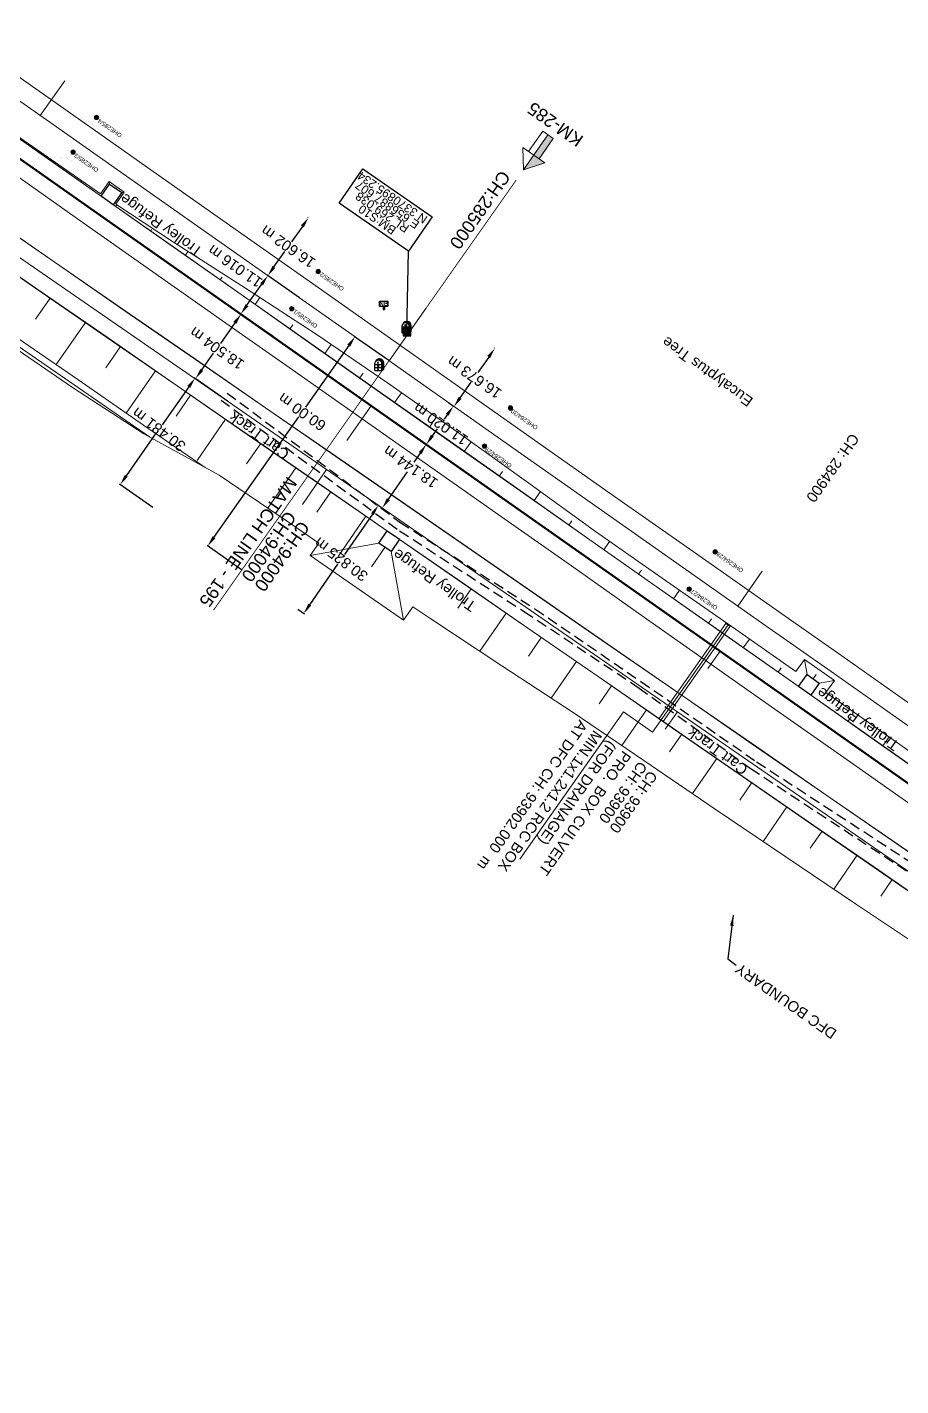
# Model space of a CAD drawing. Header units: metres. Extents: x 644418 to 1306172, y 3366650 to 6747308.
# Drawn here: x 656798.5 to 657003.4, y 3370648 to 3370966.8 of the extents above; entities that cross this region are included whole.
import ezdxf
from ezdxf.enums import TextEntityAlignment as Align

# ---------------------------------------------------------------- set-up
doc = ezdxf.new("R2010")
doc.units = ezdxf.units.M
doc.header["$MEASUREMENT"] = 0
for name, pattern in [('CENTER', [2, 1.25, -0.25, 0.25, -0.25]), ('DASHED', [0.75, 0.5, -0.25]), ('PHANTOM2', [1.25, 0.625, -0.125, 0.125, -0.125, 0.125, -0.125])]:
    doc.linetypes.add(name, pattern=pattern)
doc.layers.get('Defpoints').update_dxf_attribs({"lineweight": 0})
for name, color, linetype in [('ADDITIONAL CURVEL', 1, 'Continuous'), ('Bench_Mark', 7, 'Continuous'), ('C-ROAD-CNTR-N', 92, 'Continuous'), ('CART_TRACK', 34, 'Continuous'), ('DFCC Boundary', 6, 'CENTER'), ('Dimension', 10, 'Continuous'), ('KILOMETER_STONE', 251, 'Continuous'), ('MATCH LINE', 7, 'Continuous'), ('NAME_BOARD', 251, 'Continuous'), ('PROPOSED DFCC FORMATION LINE', 187, 'Continuous'), ('PROPOSED FORMATION LINE - Connecting line', 187, 'Continuous'), ('Side Details', 251, 'Continuous'), ('STYLEREMARK', 251, 'Continuous'), ('Trolley Refuse', 10, 'Continuous')]:
    doc.layers.add(name, color=color, linetype=linetype)
for name, color, linetype, lineweight in [('BOUNDARY DIMENTION', 10, 'Continuous', 0), ('Existing Chainage', 7, 'Continuous', 0), ('Existing IR Track', 143, 'Continuous', 0), ('Existing Railway Boundary', 7, 'CENTER', 0), ('KM STONE', 7, 'Continuous', 0), ('OHE MAST', 8, 'Continuous', 0), ('OHE MAST TEXT', 8, 'Continuous', 0), ('PRO. BOX CULVERT DFCC & CONNECTING', 6, 'Continuous', 0), ('PROP-DFC Connecting line', 1, 'Continuous', 0), ('Proposed Chainage', 10, 'Continuous', 0), ('Proposed Chainages Connecting line', 10, 'Continuous', 0), ('PROPOSED DFCC TOE LINE', 239, 'Continuous', 0), ('PROPOSED DFCC TOE LINE - Connecting line', 239, 'Continuous', 0), ('PROPOSED DFCC TOE SLOPES', 239, 'Continuous', 0), ('PROPOSED DFCC TOE SLOPES - Connecting line', 239, 'Continuous', 0), ('PROPOSED DFCC TRACK', 1, 'Continuous', 0)]:
    doc.layers.add(name, color=color, linetype=linetype, lineweight=lineweight)
doc.styles.add('NB', font='swissbo.ttf', dxfattribs={"height": 1.5})
doc.styles.add('notes', font='romans.shx', dxfattribs={"height": 2})
doc.styles.get("Standard").update_dxf_attribs({"font": 'arial.ttf'})
doc.styles.add('Style-Arial', font='arial.ttf')
doc.dimstyles.new('DIM', dxfattribs={"dimtxt": 2.5, "dimasz": 2.5, "dimexe": 0.18, "dimexo": 0.0625, "dimgap": 0.09, "dimtad": 0, "dimtih": 1, "dimtoh": 1, "dimdec": 3, "dimzin": 0, "dimdsep": 46, "dimtxsty": 'Standard', "dimcen": 0.09, "dimadec": 0, "dimazin": 0, "dimtfac": 1, "dimtdec": 3, "dimtofl": 0, "dimtmove": 0, "dimatfit": 3, "dimfxl": 1, "dimtolj": 1, "dimtzin": 0, "dimarcsym": 0})
doc.dimstyles.new('ISO-25', dxfattribs={"dimtxt": 2.5, "dimasz": 2.5, "dimexe": 1.25, "dimexo": 0.625, "dimtad": 1, "dimtxsty": 'Standard', "dimcen": 2.5, "dimadec": 0, "dimazin": 0, "dimtfac": 1, "dimtmove": 0, "dimatfit": 3, "dimfxl": 1, "dimarcsym": 0})

# ---------------------------------------------------------------- blocks, each defined once
blk = doc.blocks.new('KMS')
blk.add_hatch(color=256).paths.add_polyline_path([(0.84, 1.71), (0.84, 0), (1.28, 0.25), (1.28, 1.71, 0.82134), (-0.65, 2.08, -0.601821)])
for points in [[(-0.84, 0), (-0.84, 1.71)], [(-0.84, 1.38), (0.84, 1.38)], [(-0.84, 0.64), (0.84, 0.64)], [(-0.84, 0), (0.84, 0)], [(0.84, 0), (0.84, 1.71)], [(0.84, 0), (1.28, 0.25)], [(1.28, 0.25), (1.28, 1.71)]]:
    blk.add_lwpolyline(points)
for centre, radius, start, end in [((0, 1.5), 0.867, 14.1462, 165.8538), ((0.28, 1.7), 1, 0.4859, 158.6661)]:
    blk.add_arc(centre, radius, start, end)
at = {"style": 'notes'}
for s, p in [('S', (-0.25, 0.09)), ('K', (-0.25, 1.58)), ('M', (-0.25, 0.81))]:
    blk.add_text(s, height=0.391, dxfattribs=at).set_placement(p)
blk = doc.blocks.new('NB')
for p, q in [((-0.98, 0.82), (-0.98, 1.98)), ((-0.98, 1.98), (0.98, 1.98)), ((-0.98, 0.82), (0.98, 0.82)), ((-0.13, 0.82), (-0.13, 0)), ((-0.13, 0), (0.13, 0)), ((0.13, 0.82), (0.13, 0)), ((0.98, 1.98), (0.98, 0.82))]:
    blk.add_line(p, q)
at = {"style": 'NB', "width": 1.025371}
blk.add_text('NB', height=0.988, dxfattribs=at).set_placement((0, 1.4), align=Align.MIDDLE)
blk = doc.blocks.new('BM')
blk.add_hatch(color=256).paths.add_polyline_path([(-0.88, 0.88), (-0.88, -0.88), (0.88, -0.88), (0.88, 0.88)])
for p, q in [((0.88, 0.88), (-0.88, 0.88)), ((-0.88, 0.88), (-0.88, -0.88)), ((0.88, -0.88), (0.88, 0.88)), ((-0.88, -0.88), (0.88, -0.88))]:
    blk.add_line(p, q)
blk = doc.blocks.new('OHE MAST')
h = blk.add_hatch(color=256)
edge = h.paths.add_edge_path()
edge.add_arc((0, 0), 0.514, 0, 360)
at = {"const_width": 0.01, "flags": 128}
for points in [[(1.5, 3.5), (1.5, 2), (-1.5, 2), (-1.5, 3.5)], [(0, 2), (0, 0)]]:
    blk.add_lwpolyline(points, dxfattribs=at)
blk.add_circle((0, 0), 0.514)
blk = doc.blocks.new('KM POST PLAN')
at = {"extrusion": (0, 0, -1)}
h = blk.add_hatch(color=256, dxfattribs=at)
h.paths.add_polyline_path([(0, -20), (0, -8.47), (3, -8.47), (3, -20)])
h.paths.add_polyline_path([(0, -8.47), (0, 0), (6.25, -8.47), (3, -8.47)], flags=16)
at = {"flags": 128}
for points in [[(0, 0), (-6.25, -8.47), (6.25, -8.47)], [(0, 0), (0, -20)], [(0, 0), (6.25, -8.47)], [(3, -8.47), (3, -20), (-3, -20), (-3, -8.47)]]:
    blk.add_lwpolyline(points, dxfattribs=at)
at = {"style": 'Style-Arial'}
blk.add_attdef('KM-POST', text='', height=6, dxfattribs=at).set_placement((0, -26, -263.95), align=Align.MIDDLE_CENTER)
blk = doc.blocks.new('*D1737')
at = {"layer": 'Defpoints', "color": 0, "transparency": 16777216}
for p in [(656848.69, 3370899.43), (656856.24, 3370894.11), (656845.59, 3370878.98)]:
    blk.add_point(p, dxfattribs=at)
at = {"layer": 'Dimension', "color": 0, "lineweight": -2, "transparency": 16777216}
for p, q in [((656847.25, 3370897.38), (656843.84, 3370892.54)), ((656856.19, 3370894.15), (656848.54, 3370899.53)), ((656839.48, 3370886.34), (656842.26, 3370890.3)), ((656845.54, 3370879.02), (656837.89, 3370884.4))]:
    blk.add_line(p, q, dxfattribs=at)
at = {"layer": 'Dimension', "color": 0, "transparency": 16777216}
for points in [[(656846.91, 3370897.62), (656847.59, 3370897.14), (656848.69, 3370899.43)], [(656839.14, 3370886.58), (656839.82, 3370886.1), (656838.04, 3370884.29)]]:
    blk.add_solid(points, dxfattribs=at)
at = {"layer": 'Dimension', "color": 0, "lineweight": 0, "transparency": 16777216, "insert": (656843.05, 3370891.42), "char_height": 2.5, "attachment_point": 5, "rotation": 145}
blk.add_mtext('\\A1;18.504 m', dxfattribs=at)
blk = doc.blocks.new('*D1741')
at = {"layer": 'Defpoints', "color": 0, "transparency": 16777216}
for p in [(656891.06, 3370869.62), (656880.74, 3370854.69), (656881.82, 3370853.95)]:
    blk.add_point(p, dxfattribs=at)
at = {"layer": 'Dimension', "color": 0, "lineweight": -2, "transparency": 16777216}
for p, q in [((656891.11, 3370869.58), (656892.28, 3370868.77)), ((656890.71, 3370866.82), (656889.25, 3370864.7)), ((656883.24, 3370856.01), (656887.7, 3370862.46)), ((656880.8, 3370854.66), (656881.97, 3370853.85))]:
    blk.add_line(p, q, dxfattribs=at)
at = {"layer": 'Dimension', "color": 0, "transparency": 16777216}
for points in [[(656890.37, 3370867.06), (656891.05, 3370866.58), (656892.13, 3370868.88)], [(656882.9, 3370856.24), (656883.58, 3370855.77), (656881.82, 3370853.95)]]:
    blk.add_solid(points, dxfattribs=at)
at = {"layer": 'Dimension', "color": 0, "lineweight": 0, "transparency": 16777216, "insert": (656888.47, 3370863.58), "char_height": 2.5, "attachment_point": 5, "rotation": 145}
blk.add_mtext('\\A1;18.144 m', dxfattribs=at)
blk = doc.blocks.new('*D1744')
at = {"layer": 'Defpoints', "color": 0, "transparency": 16777216}
for p in [(656854.98, 3370908.47), (656862.43, 3370903.23), (656856.09, 3370894.22)]:
    blk.add_point(p, dxfattribs=at)
at = {"layer": 'Dimension', "color": 0, "lineweight": -2, "transparency": 16777216}
for p, q in [((656850.08, 3370901.51), (656853.54, 3370906.43)), ((656862.38, 3370903.26), (656854.83, 3370908.57)), ((656856.04, 3370894.25), (656848.49, 3370899.56))]:
    blk.add_line(p, q, dxfattribs=at)
at = {"layer": 'Dimension', "color": 0, "transparency": 16777216}
for points in [[(656853.2, 3370906.67), (656853.88, 3370906.19), (656854.98, 3370908.47)], [(656849.74, 3370901.75), (656850.42, 3370901.27), (656848.64, 3370899.46)]]:
    blk.add_solid(points, dxfattribs=at)
at = {"layer": 'Dimension', "color": 0, "lineweight": 0, "transparency": 16777216, "insert": (656847.32, 3370910.66), "char_height": 2.5, "attachment_point": 5, "rotation": 145}
blk.add_mtext('\\A1;11.016 m', dxfattribs=at)
blk = doc.blocks.new('*D1509')
at = {"layer": 'Defpoints', "color": 0, "transparency": 16777216}
for p in [(656897.38, 3370878.65), (656898.49, 3370877.87), (656891.04, 3370869.63)]:
    blk.add_point(p, dxfattribs=at)
at = {"layer": 'Dimension', "color": 0, "lineweight": -2, "transparency": 16777216}
for p, q in [((656897.43, 3370878.61), (656898.63, 3370877.76)), ((656897.05, 3370875.82), (656896.32, 3370874.79)), ((656893.58, 3370870.9), (656894.75, 3370872.55)), ((656891.09, 3370869.6), (656892.29, 3370868.75))]:
    blk.add_line(p, q, dxfattribs=at)
at = {"layer": 'Dimension', "color": 0, "transparency": 16777216}
for points in [[(656896.71, 3370876.06), (656897.39, 3370875.58), (656898.49, 3370877.87)], [(656893.24, 3370871.14), (656893.92, 3370870.66), (656892.14, 3370868.85)]]:
    blk.add_solid(points, dxfattribs=at)
at = {"layer": 'Dimension', "color": 0, "lineweight": 0, "transparency": 16777216, "insert": (656895.53, 3370873.67), "char_height": 2.5, "attachment_point": 5, "rotation": 145}
blk.add_mtext('\\A1;11.020 m', dxfattribs=at)
blk = doc.blocks.new('*D1548')
at = {"layer": 'Defpoints', "color": 0, "linetype": 'ByBlock', "ltscale": 0.5, "transparency": 16777216}
for p in [(656908.21, 3370891.41), (656908.21, 3370891.41), (656898.63, 3370877.76)]:
    blk.add_point(p, dxfattribs=at)
at = {"layer": 'Existing Railway Boundary', "color": 0, "linetype": 'ByBlock', "lineweight": -2, "ltscale": 0.5, "transparency": 16777216}
for p, q in [((656908.16, 3370891.45), (656908.06, 3370891.52)), ((656906.77, 3370889.37), (656904.2, 3370885.71)), ((656900.07, 3370879.81), (656902.63, 3370883.47)), ((656898.68, 3370877.73), (656898.78, 3370877.66))]:
    blk.add_line(p, q, dxfattribs=at)
at = {"layer": 'Existing Railway Boundary', "color": 0, "linetype": 'ByBlock', "ltscale": 0.5, "transparency": 16777216}
for points in [[(656906.43, 3370889.61), (656907.11, 3370889.13), (656908.21, 3370891.41)], [(656899.73, 3370880.05), (656900.41, 3370879.57), (656898.63, 3370877.76)]]:
    blk.add_solid(points, dxfattribs=at)
at = {"layer": 'Existing Railway Boundary', "color": 0, "linetype": 'ByBlock', "ltscale": 0.5, "transparency": 16777216, "insert": (656903.42, 3370884.59), "char_height": 2.5, "attachment_point": 5, "rotation": 145}
blk.add_mtext('\\A1;16.673 m', dxfattribs=at)
blk = doc.blocks.new('*D1549')
at = {"layer": 'Defpoints', "color": 0, "linetype": 'ByBlock', "ltscale": 0.5, "transparency": 16777216}
for p in [(656864.51, 3370922.06), (656864.51, 3370922.06), (656854.98, 3370908.47)]:
    blk.add_point(p, dxfattribs=at)
at = {"layer": 'Existing Railway Boundary', "color": 0, "linetype": 'ByBlock', "lineweight": -2, "ltscale": 0.5, "transparency": 16777216}
for p, q in [((656863.07, 3370920.02), (656860.53, 3370916.39)), ((656864.46, 3370922.1), (656864.36, 3370922.17)), ((656856.41, 3370910.52), (656858.96, 3370914.15)), ((656854.93, 3370908.51), (656854.83, 3370908.57))]:
    blk.add_line(p, q, dxfattribs=at)
at = {"layer": 'Existing Railway Boundary', "color": 0, "linetype": 'ByBlock', "ltscale": 0.5, "transparency": 16777216}
for points in [[(656862.73, 3370920.25), (656863.42, 3370919.78), (656864.51, 3370922.06)], [(656856.07, 3370910.76), (656856.75, 3370910.28), (656854.98, 3370908.47)]]:
    blk.add_solid(points, dxfattribs=at)
at = {"layer": 'Existing Railway Boundary', "color": 0, "linetype": 'ByBlock', "ltscale": 0.5, "transparency": 16777216, "insert": (656859.74, 3370915.27), "char_height": 2.5, "attachment_point": 5, "rotation": 145}
blk.add_mtext('\\A1;16.602 m', dxfattribs=at)
blk = doc.blocks.new('*D1640')
at = {"layer": 'BOUNDARY DIMENTION', "color": 0, "lineweight": -2, "transparency": 16777216}
for p, q in [((656845.54, 3370879.01), (656837.73, 3370884.5)), ((656836.44, 3370882.35), (656830.2, 3370873.47)), ((656821.8, 3370861.5), (656828.63, 3370871.23)), ((656828.03, 3370854.07), (656820.22, 3370859.55))]:
    blk.add_line(p, q, dxfattribs=at)
at = {"layer": 'BOUNDARY DIMENTION', "color": 0, "transparency": 16777216}
for points in [[(656836.1, 3370882.59), (656836.78, 3370882.11), (656837.88, 3370884.4)], [(656821.46, 3370861.73), (656822.14, 3370861.26), (656820.36, 3370859.45)]]:
    blk.add_solid(points, dxfattribs=at)
at = {"layer": 'Defpoints', "color": 0, "transparency": 16777216}
for p in [(656845.59, 3370878.98), (656820.36, 3370859.45), (656828.08, 3370854.03)]:
    blk.add_point(p, dxfattribs=at)
at = {"layer": 'BOUNDARY DIMENTION', "color": 0, "transparency": 16777216, "insert": (656829.42, 3370872.35), "char_height": 2.5, "attachment_point": 5, "rotation": 143}
blk.add_mtext('\\A1;30.481 m', dxfattribs=at)
blk = doc.blocks.new('*D1842')
at = {"layer": 'Defpoints', "color": 0, "linetype": 'Continuous', "ltscale": 0.5, "transparency": 16777216}
for p in [(656875.41, 3370894.1), (656883.4, 3370888.48), (656848.88, 3370839.4)]:
    blk.add_point(p, dxfattribs=at)
at = {"layer": 'DFCC Boundary', "color": 0, "linetype": 'Continuous', "lineweight": -2, "ltscale": 0.5, "transparency": 16777216}
for p, q in [((656883.35, 3370888.52), (656875.26, 3370894.2)), ((656873.97, 3370892.05), (656863.8, 3370877.59)), ((656842.33, 3370847.06), (656862.23, 3370875.35)), ((656848.83, 3370839.44), (656840.75, 3370845.12))]:
    blk.add_line(p, q, dxfattribs=at)
at = {"layer": 'DFCC Boundary', "color": 0, "linetype": 'Continuous', "ltscale": 0.5, "transparency": 16777216}
for points in [[(656873.63, 3370892.29), (656874.31, 3370891.81), (656875.41, 3370894.1)], [(656841.99, 3370847.3), (656842.67, 3370846.82), (656840.89, 3370845.02)]]:
    blk.add_solid(points, dxfattribs=at)
at = {"layer": 'DFCC Boundary', "color": 0, "linetype": 'Continuous', "ltscale": 0.5, "transparency": 16777216, "insert": (656863.02, 3370876.47), "char_height": 2.5, "attachment_point": 5, "rotation": 145}
blk.add_mtext('\\A1;60.00 m', dxfattribs=at)
blk = doc.blocks.new('*D1860')
at = {"layer": 'BOUNDARY DIMENTION', "color": 0, "lineweight": -2, "transparency": 16777216}
for p, q in [((656879.52, 3370855.54), (656881.07, 3370854.47)), ((656879.5, 3370852.51), (656872.94, 3370843.01)), ((656864.82, 3370831.26), (656871.38, 3370840.76)), ((656861.99, 3370830.18), (656863.55, 3370829.1))]:
    blk.add_line(p, q, dxfattribs=at)
at = {"layer": 'BOUNDARY DIMENTION', "color": 0, "transparency": 16777216}
for points in [[(656879.16, 3370852.75), (656879.84, 3370852.27), (656880.92, 3370854.57)], [(656864.48, 3370831.5), (656865.16, 3370831.03), (656863.4, 3370829.21)]]:
    blk.add_solid(points, dxfattribs=at)
at = {"layer": 'Defpoints', "color": 0, "transparency": 16777216}
for p in [(656879.46, 3370855.58), (656880.92, 3370854.57), (656861.94, 3370830.22)]:
    blk.add_point(p, dxfattribs=at)
at = {"layer": 'BOUNDARY DIMENTION', "color": 0, "transparency": 16777216, "insert": (656872.16, 3370841.89), "char_height": 2.5, "attachment_point": 5, "rotation": 143}
blk.add_mtext('\\A1;30.825 m', dxfattribs=at)

msp = doc.modelspace()

# ---------------------------------------------------------------- linework, layer by layer
at = {"layer": 'ADDITIONAL CURVEL', "color": 1, "linetype": 'Continuous', "lineweight": 0}
for p, q in [((656962.4265, 3370826.8808), (656946.7089, 3370804.4947)), ((656963.4086, 3370826.1913), (656947.6961, 3370803.8125)), ((656944.7331, 3370801.6807), (656944.7328, 3370801.6802))]:
    msp.add_line(p, q, dxfattribs=at)
at = {"layer": 'ADDITIONAL CURVEL'}
for p, q in [((656963.4086, 3370826.1913), (656962.4265, 3370826.8808)), ((656947.6961, 3370803.8125), (656946.7089, 3370804.4947))]:
    msp.add_line(p, q, dxfattribs=at)
at = {"layer": 'ADDITIONAL CURVEL', "color": 1, "linetype": 'Continuous', "lineweight": 0, "flags": 128}
msp.add_lwpolyline([(656962.9175, 3370826.536), (656945.2239, 3370801.3355), (656938.3941, 3370806.1401), (656914.0627, 3370771.553)], dxfattribs=at)
at = {"layer": 'C-ROAD-CNTR-N', "color": 4, "linetype": 'Continuous', "lineweight": 50, "flags": 128}
msp.add_lwpolyline([(657778.5108, 3370245.3088), (656518.9277, 3371131.4062)], dxfattribs=at)
at = {"layer": 'CART_TRACK', "color": 88, "linetype": 'DASHED', "ltscale": 5}
for points in [[(657011.01, 3370764.616), (656968.357, 3370792.644), (656942.081, 3370811.628), (656916.3, 3370828.784), (656885.296, 3370848.893), (656844.068, 3370879.133)], [(656845.435, 3370880.915), (656885.953, 3370850.634), (656917.613, 3370830.3), (656942.447, 3370813.262), (656969.606, 3370794.392), (657012.602, 3370766.366), (657042.325, 3370746.026), (657067.877, 3370729.188), (657102.015, 3370704.657), (657148.339, 3370672.939), (657181.277, 3370651.818), (657217.091, 3370625.989), (657249.462, 3370604.516), (657280.344, 3370582.132)]]:
    msp.add_lwpolyline(points, dxfattribs=at)
at = {"layer": 'Existing Chainage', "color": 0, "linetype": 'Continuous', "lineweight": 13, "flags": 128}
for points in [[(656807.3493, 3370954.1873), (656801.5994, 3370946.0056)], [(656892.0258, 3370900.7489), (656883.3965, 3370888.4796)], [(656970.9392, 3370839.1256), (656965.1876, 3370830.9452)]]:
    msp.add_lwpolyline(points, dxfattribs=at)
at = {"layer": 'Existing IR Track', "flags": 128}
for points in [[(656785.2589, 3370963.047), (656807.1258, 3370947.6562), (656828.8312, 3370932.379), (656847.3255, 3370919.3521), (656865.4245, 3370906.6036), (656882.3912, 3370894.6568), (656899.7209, 3370882.4544), (656917.5481, 3370869.8767), (656935.5181, 3370857.1983), (656954.7148, 3370843.7254), (656975.5567, 3370829.0979), (656989.5749, 3370819.2346), (657005.5389, 3370808.0037)], [(656782.6234, 3370959.3416), (656804.6053, 3370943.8932), (656826.592, 3370928.4414), (656844.8228, 3370915.6144), (656863.2116, 3370902.6762), (656879.8997, 3370890.939), (656896.9032, 3370878.98), (656915.0788, 3370866.1885), (656933.2338, 3370853.4116), (656952.2472, 3370840.0435), (656971.0224, 3370826.8428), (656987.1061, 3370815.546), (657003.0714, 3370804.3325), (657019.918, 3370792.5432)]]:
    msp.add_lwpolyline(points, dxfattribs=at)
at = {"layer": 'MATCH LINE', "linetype": 'PHANTOM2', "ltscale": 15, "const_width": 0.2}
msp.add_lwpolyline([(656913.1925, 3370930.844), (656842.2446, 3370829.9692)], dxfattribs=at)
at = {"layer": 'PROP-DFC Connecting line', "color": 12, "linetype": 'Continuous', "lineweight": 0, "flags": 128}
msp.add_lwpolyline([(657778.5107, 3370245.3088), (656518.9277, 3371131.4062), (656516.8829, 3371132.8447), (656514.8383, 3371134.2832), (656512.7938, 3371135.722), (656510.7496, 3371137.1611), (656508.7056, 3371138.6006), (656506.662, 3371140.0406), (656504.6189, 3371141.4813), (656502.5763, 3371142.9228, -0.00414041), (656421.8767, 3371200.9022), (656419.8588, 3371202.3781), (656417.8415, 3371203.8547), (656415.8246, 3371205.3319), (656413.8081, 3371206.8097), (656411.792, 3371208.2878), (656409.776, 3371209.7663), (656407.7602, 3371211.245), (656405.7445, 3371212.7239), (655825.4894, 3371638.4289)], format="xyb", dxfattribs=at)
at = {"layer": 'Proposed Chainage', "lineweight": 0, "flags": 128}
for points in [[(656863.0711, 3370854.7475), (656868.7556, 3370862.9746)], [(656948.1851, 3370802.0161), (656951.0274, 3370806.1296)]]:
    msp.add_lwpolyline(points, dxfattribs=at)
at = {"layer": 'Proposed Chainages Connecting line', "lineweight": 0, "flags": 128}
for points in [[(656873.4952, 3370869.7468), (656879.249, 3370877.9257)], [(656958.1612, 3370816.2989), (656961.038, 3370820.3883)]]:
    msp.add_lwpolyline(points, dxfattribs=at)
at = {"layer": 'PROPOSED DFCC FORMATION LINE', "lineweight": 0, "flags": 128}
for points in [[(657012.2691, 3370788.933), (656995.9113, 3370800.4405), (656979.5535, 3370811.948), (656963.1957, 3370823.4554), (656946.8379, 3370834.9629), (656930.4801, 3370846.4704), (656914.1222, 3370857.9778), (656897.7644, 3370869.4853), (656881.4066, 3370880.9928), (656865.0488, 3370892.5003), (656848.691, 3370904.0077), (656832.3332, 3370915.5152), (656815.9754, 3370927.0227), (656799.6175, 3370938.5301), (656783.2597, 3370950.0376)], [(657018.9765, 3370763.7388), (657002.5221, 3370775.1078), (656986.0678, 3370786.4768), (656969.6134, 3370797.8458), (656953.1591, 3370809.2148), (656936.7047, 3370820.5838), (656920.2504, 3370831.9528), (656903.796, 3370843.3218), (656887.3416, 3370854.6908), (656870.8873, 3370866.0598), (656854.4329, 3370877.4288), (656837.9786, 3370888.7978), (656821.5242, 3370900.1668), (656805.0699, 3370911.5358), (656788.6155, 3370922.9048)], [(657019.0049, 3370763.78), (657002.5506, 3370775.149), (656986.0962, 3370786.518), (656969.6418, 3370797.887), (656953.1875, 3370809.256), (656936.7331, 3370820.625), (656920.2788, 3370831.994), (656903.8244, 3370843.363), (656887.3701, 3370854.732), (656870.9157, 3370866.101), (656854.4613, 3370877.47), (656838.007, 3370888.839), (656821.5526, 3370900.208), (656805.0983, 3370911.577), (656788.6439, 3370922.946)], [(657014.6847, 3370757.5273), (656998.2303, 3370768.8963), (656981.776, 3370780.2653), (656965.3216, 3370791.6343), (656948.8673, 3370803.0033), (656932.4129, 3370814.3723), (656915.9586, 3370825.7413), (656899.5042, 3370837.1103), (656883.0498, 3370848.4793), (656866.5955, 3370859.8483), (656850.1411, 3370871.2173), (656833.6868, 3370882.5863), (656817.2324, 3370893.9553), (656800.7781, 3370905.3243), (656784.3237, 3370916.6933)], [(657014.7131, 3370757.5685), (656998.2588, 3370768.9375), (656981.8044, 3370780.3065), (656965.3501, 3370791.6755), (656948.8957, 3370803.0444), (656932.4413, 3370814.4134), (656915.987, 3370825.7824), (656899.5326, 3370837.1514), (656883.0783, 3370848.5204), (656866.6239, 3370859.8894), (656850.1696, 3370871.2584), (656833.7152, 3370882.6274), (656817.2608, 3370893.9964), (656800.8065, 3370905.3654), (656784.3521, 3370916.7344)]]:
    msp.add_lwpolyline(points, dxfattribs=at)
at = {"layer": 'PROPOSED DFCC TOE LINE', "lineweight": 0, "flags": 128}
for points in [[(656827.2513, 3370870.6238), (656826.0127, 3370871.4796), (656809.5583, 3370882.8486), (656793.104, 3370894.2176), (656721.8865, 3370943.4247)], [(656843.532, 3370861.6519), (656825.926, 3370871.3542), (656809.137, 3370882.2389), (656792.6341, 3370893.5375), (656776.0822, 3370904.7653), (656759.0696, 3370915.3264), (656742.2905, 3370926.2254), (656725.8717, 3370937.6458), (656725.6904, 3370937.7664)], [(656866.9316, 3370845.6719), (656860.086, 3370850.4271), (656843.532, 3370861.6519)], [(656880.9952, 3370845.7055), (656864.9254, 3370842.7684)], [(656888.9566, 3370830.7503), (656886.8119, 3370827.6462), (656864.9254, 3370842.7684), (656866.9316, 3370845.6719)], [(656883.8747, 3370843.7159), (656886.8119, 3370827.6462)], [(657035.0678, 3370732.5623), (657025.9964, 3370738.7154), (657009.4358, 3370749.9306), (656992.8414, 3370761.0968), (656976.2357, 3370772.2469), (656959.6536, 3370783.431), (656943.1476, 3370794.7252), (656926.5831, 3370805.9348), (656909.8523, 3370816.9038), (656893.174, 3370827.9487), (656888.9566, 3370830.7503)]]:
    msp.add_lwpolyline(points, dxfattribs=at)
at = {"layer": 'PROPOSED DFCC TOE LINE - Connecting line', "lineweight": 0, "flags": 128}
msp.add_lwpolyline([(656783.3328, 3370950.1415), (656799.7652, 3370938.7401), (656815.7306, 3370927.6438), (656817.7804, 3370930.5456), (656821.3181, 3370928.0464), (656819.3366, 3370925.2415), (656832.8718, 3370916.2808), (656849.7776, 3370905.5524), (656866.5166, 3370894.5867), (656883.0321, 3370883.3033), (656899.4124, 3370871.8279), (656915.652, 3370860.1523), (656931.851, 3370848.4191), (656948.2292, 3370836.9407), (656964.6268, 3370825.4897), (656978.8205, 3370815.5596), (656980.8493, 3370818.4315), (656987.8571, 3370813.481), (656985.8438, 3370810.6311), (656997.3782, 3370802.5256), (657013.7588, 3370791.0505)], dxfattribs=at)
at = {"layer": 'PROPOSED DFCC TOE SLOPES', "linetype": 'Continuous', "lineweight": 0, "flags": 128}
for points in [[(656840.2871, 3370863.44), (656826.8654, 3370872.7137), (656810.411, 3370884.0827), (656793.9567, 3370895.4517), (656721.5051, 3370945.5115)], [(656803.9514, 3370903.1925), (656800.5264, 3370898.2356)], [(656812.1785, 3370897.508), (656805.3287, 3370887.5943)], [(656820.4057, 3370891.8235), (656816.9808, 3370886.8666)], [(656828.6329, 3370886.139), (656821.7831, 3370876.2253)], [(656836.8601, 3370880.4545), (656833.4554, 3370875.527)], [(656845.0872, 3370874.77), (656838.3841, 3370865.0686)], [(656853.3144, 3370869.0855), (656850.0052, 3370864.296)], [(656861.5416, 3370863.401), (656854.9729, 3370853.8941)], [(656869.7688, 3370857.7165), (656866.4971, 3370852.9814)], [(656877.996, 3370852.032), (656871.4385, 3370842.5413)], [(656882.435, 3370844.7107), (656879.2771, 3370840.1403)], [(656902.6775, 3370834.9785), (656899.5196, 3370830.4081)], [(656910.9047, 3370829.294), (656904.7009, 3370820.3152)], [(656919.1319, 3370823.6095), (656916.0909, 3370819.2084)], [(656927.359, 3370817.925), (656921.4154, 3370809.3228)], [(656935.5862, 3370812.2405), (656932.6676, 3370808.0165)], [(656943.8134, 3370806.556), (656938.0313, 3370798.1876)], [(656952.0406, 3370800.8715), (656949.1715, 3370796.7191)], [(656960.2677, 3370795.187), (656954.5554, 3370786.9195)], [(656968.4949, 3370789.5025), (656965.6589, 3370785.398)], [(656976.7221, 3370783.818), (656971.114, 3370775.7014)], [(656984.9493, 3370778.1335), (656982.1794, 3370774.1247)], [(656993.1765, 3370772.449), (656987.7123, 3370764.5408)], [(657001.4036, 3370766.7645), (656998.7083, 3370762.8636)]]:
    msp.add_lwpolyline(points, dxfattribs=at)
at = {"layer": 'PROPOSED DFCC TOE SLOPES - Connecting line', "linetype": 'Continuous', "lineweight": 0, "flags": 128}
for points in [[(656799.6175, 3370938.5301), (656799.7652, 3370938.7401)], [(656802.9017, 3370936.2198), (656803.0625, 3370936.4484)], [(656811.0806, 3370930.4661), (656811.1774, 3370930.6036)], [(656817.8801, 3370929.9662), (656817.7804, 3370930.5456)], [(656819.3094, 3370928.9565), (656819.4062, 3370929.094)], [(656820.7388, 3370927.9468), (656821.3181, 3370928.0464)], [(656819.2595, 3370924.7123), (656819.538, 3370925.1082)], [(656827.4384, 3370918.9586), (656827.659, 3370919.2722)], [(656835.6173, 3370913.2048), (656836.266, 3370914.1269)], [(656843.7962, 3370907.4511), (656844.2576, 3370908.1069)], [(656851.9751, 3370901.6974), (656853.1383, 3370903.3508)], [(656860.154, 3370895.9436), (656860.8309, 3370896.9058)], [(656868.333, 3370890.1899), (656869.8324, 3370892.3213)], [(656876.5119, 3370884.4362), (656877.301, 3370885.5579)], [(656884.6908, 3370878.6824), (656886.3207, 3370880.9994)], [(656892.8697, 3370872.9287), (656893.6903, 3370874.0952)], [(656901.0486, 3370867.175), (656902.6728, 3370869.4838)], [(656909.2275, 3370861.4212), (656910.01, 3370862.5336)], [(656917.4064, 3370855.6675), (656918.9042, 3370857.7967)], [(656925.5853, 3370849.9138), (656926.2945, 3370850.9219)], [(656933.7642, 3370844.16), (656935.1392, 3370846.1146)], [(656941.9431, 3370838.4063), (656942.6357, 3370839.3908)], [(656950.122, 3370832.6525), (656951.5213, 3370834.6417)], [(656958.3009, 3370826.8988), (656959.0105, 3370827.9075)], [(656966.4798, 3370821.1451), (656967.9169, 3370823.1879)], [(656981.4583, 3370814.8914), (656980.8493, 3370818.4315)], [(656974.6587, 3370815.3913), (656975.3848, 3370816.4234)], [(656982.8877, 3370813.8817), (656983.6137, 3370814.9137)], [(656984.317, 3370812.872), (656987.8571, 3370813.481)], [(656991.0166, 3370803.8839), (656991.7491, 3370804.9252)], [(656999.1955, 3370798.1301), (657000.6669, 3370800.2218)]]:
    msp.add_lwpolyline(points, dxfattribs=at)
at = {"layer": 'PROPOSED DFCC TRACK', "color": 12, "flags": 128}
msp.add_lwpolyline([(658289.6175, 3369874.2512), (657836.5764, 3370193.6147), (657834.533, 3370195.0552), (657832.4896, 3370196.4955), (657830.4462, 3370197.9357), (657828.4026, 3370199.3757), (657826.3588, 3370200.8155), (657824.3148, 3370202.2549), (657822.2705, 3370203.694), (657820.2259, 3370205.1326, 0.0018521), (657759.4746, 3370247.5317), (657757.4191, 3370248.9547), (657755.3632, 3370250.3772), (657753.3071, 3370251.7993), (657751.2508, 3370253.221), (657749.1943, 3370254.6426), (657747.1376, 3370256.0639), (657745.0809, 3370257.4851), (657743.0241, 3370258.9062), (656537.4002, 3371091.9218)], format="xyb", dxfattribs=at)
at = {"layer": 'PROPOSED FORMATION LINE - Connecting line', "lineweight": 0, "flags": 128}
for points in [[(657012.2979, 3370788.9739), (656995.9401, 3370800.4814), (656979.5823, 3370811.9888), (656963.2245, 3370823.4963), (656946.8666, 3370835.0038), (656930.5088, 3370846.5113), (656914.151, 3370858.0187), (656897.7932, 3370869.5262), (656881.4354, 3370881.0337), (656865.0776, 3370892.5412), (656848.7198, 3370904.0486), (656832.3619, 3370915.5561), (656816.0041, 3370927.0636), (656799.6463, 3370938.571)], [(657007.9538, 3370782.7988), (656991.596, 3370794.3063), (656975.2382, 3370805.8138), (656958.8804, 3370817.3212), (656942.5226, 3370828.8287), (656926.1648, 3370840.3362), (656909.8069, 3370851.8437), (656893.4491, 3370863.3511), (656877.0913, 3370874.8586), (656860.7335, 3370886.3661), (656844.3757, 3370897.8735), (656828.0179, 3370909.381), (656811.6601, 3370920.8885), (656795.3022, 3370932.396)]]:
    msp.add_lwpolyline(points, dxfattribs=at)
at = {"layer": 'STYLEREMARK'}
msp.add_line((656887.607, 3370895.234), (656887.9778, 3370914.2111, 397.8593), dxfattribs=at)
at = {"layer": 'STYLEREMARK', "linetype": 'Continuous', "elevation": 397.8593}
msp.add_lwpolyline([(656871.6689, 3370925.4387), (656877.226, 3370933.5108), (656893.5349, 3370922.2831), (656887.9778, 3370914.2111)], close=True, dxfattribs=at)
at = {"layer": 'Trolley Refuse'}
for points in [[(656817.8801, 3370929.9662), (656820.7388, 3370927.9468), (656818.7193, 3370925.0881), (656815.8607, 3370927.1076)], [(656882.9848, 3370848.585), (656885.8643, 3370846.5955), (656883.8747, 3370843.7159), (656880.9952, 3370845.7055)], [(656981.4583, 3370814.8914), (656984.317, 3370812.872), (656982.2975, 3370810.0133), (656979.4389, 3370812.0328)]]:
    msp.add_lwpolyline(points, close=True, dxfattribs=at)

# ---------------------------------------------------------------- block references
at = {"layer": 'Bench_Mark'}
msp.add_blockref('BM', (656887.607, 3370895.234, 269.274), dxfattribs=at)
at = {"layer": 'KILOMETER_STONE', "linetype": 'Continuous'}
for p in [(656887.285, 3370895.049, 269.995), (656880.892, 3370886.243, 269.845)]:
    msp.add_blockref('KMS', p, dxfattribs=at)
at = {"layer": 'KM STONE'}
ref = msp.add_blockref('KM POST PLAN', (656914.9166, 3370933.2991), dxfattribs=dict(at, xscale=0.4999999999999998, yscale=0.4999999999999998, zscale=0.4999999999999998, rotation=144.920621047519))
ref.add_attrib('KM-POST', 'KM-285', dxfattribs={"layer": '0', "height": 3, "rotation": 144.920621, "style": 'Style-Arial'}).set_placement((656922.3879, 3370943.9377), align=Align.MIDDLE_CENTER)
at = {"layer": 'NAME_BOARD', "linetype": 'Continuous'}
msp.add_blockref('NB', (656882.171, 3370900.493, 269.803), dxfattribs=at)
at = {"layer": 'OHE MAST', "color": 2, "rotation": 143.3908318566117}
for p in [(656814.812, 3370945.577), (656809.316, 3370937.457), (656866.791, 3370909.405), (656860.592, 3370900.688), (656911.872, 3370877.408), (656905.775, 3370868.477), (656959.888, 3370843.653), (656953.822, 3370834.895)]:
    msp.add_blockref('OHE MAST', p, dxfattribs=at)

# ---------------------------------------------------------------- texts
at = {"layer": 'CART_TRACK', "color": 88, "linetype": 'Continuous'}
for p in [(656860.2613, 3370867.0945), (656967.802, 3370793.106)]:
    msp.add_text('Cart Track', height=2.5, rotation=144.100313, dxfattribs=at).set_placement(p)
at = {"layer": 'DFCC Boundary', "linetype": 'Continuous', "ltscale": 5}
msp.add_text('DFC BOUNDARY', height=2.5, rotation=145, dxfattribs=at).set_placement((656988.6357, 3370731.2361))
at = {"layer": 'Existing Chainage', "color": 0, "linetype": 'Continuous', "lineweight": 0, "attachment_point": 6, "line_spacing_factor": 0.6, "style": 'Style-Arial'}
for s, insert, char_height, rotation in [('CH:285000', (656898.6399, 3370915.211), 3, 234.880282), ('CH: 284900', (656982.1015, 3370855.7261), 2.5, 234.889344)]:
    msp.add_mtext(s, dxfattribs=dict(at, insert=insert, char_height=char_height, rotation=rotation))
at = {"layer": 'MATCH LINE', "linetype": 'Continuous'}
msp.add_text('MATCH LINE - 195', height=3, rotation=234.693137, dxfattribs=at).set_placement((656859.5689, 3370861.5435))
at = {"layer": 'OHE MAST TEXT'}
for s, p in [('OHE285/4', (656817.9156, 3370943.0578)), ('OHE285/3', (656812.4196, 3370934.9378)), ('OHE285/2', (656869.9759, 3370907.0779)), ('OHE285/1', (656863.7769, 3370898.3609)), ('OHE284/30', (656915.1235, 3370874.7281)), ('OHE284/29', (656909.0265, 3370865.7971)), ('OHE284/28', (656963.3572, 3370841.2026)), ('OHE284/27', (656957.2912, 3370832.4446))]:
    msp.add_text(s, height=1, rotation=145, dxfattribs=at).set_placement(p, align=Align.MIDDLE_CENTER)
at = {"layer": 'PRO. BOX CULVERT DFCC & CONNECTING', "color": 10, "insert": (656940.3403, 3370795.766), "char_height": 2.5, "attachment_point": 1, "rotation": 234.818733, "style": 'Style-Arial'}
msp.add_mtext_dynamic_manual_height_columns('PRO.^IBOX CULVERT\\P(FOR DRAINAGE)\\PMIN.1x1.2x1.2 RCC BOX\\PAT DFC CH: {\\fArial|b0|i0|c0|p34;93902.000\\fArial|b0|i0|c0|p39;\\C256; \\fArial|b0|i0|c0|p34;\\C10; m}', width=50.622855, gutter_width=2.5, heights=[0], dxfattribs=at)
at = {"layer": 'Proposed Chainage', "lineweight": 0, "attachment_point": 4, "rotation": 235.357794, "line_spacing_factor": 0.6, "style": 'Style-Arial'}
for s, insert, char_height in [('CH:94000', (656860.5813, 3370852.6634), 3), ('CH: 93900', (656945.4805, 3370791.8164), 2.5)]:
    msp.add_mtext(s, dxfattribs=dict(at, insert=insert, char_height=char_height))
at = {"layer": 'Proposed Chainages Connecting line', "lineweight": 0, "attachment_point": 4, "rotation": 234.874199, "line_spacing_factor": 0.6, "style": 'Style-Arial'}
for s, insert, char_height in [('CH:94000', (656863.741, 3370850.3156), 3), ('CH: 93900', (656943.0862, 3370794.0083), 2.5)]:
    msp.add_mtext(s, dxfattribs=dict(at, insert=insert, char_height=char_height))
at = {"layer": 'Side Details'}
msp.add_text('Eucalyptus Tree', height=2.5, rotation=144.100313, dxfattribs=at).set_placement((656969.008, 3370879.5476))
at = {"layer": 'STYLEREMARK'}
for s, p in [('N 3370895.234', (656884.1847, 3370926.7843)), ('E 656887.607', (656882.9939, 3370925.0545)), ('RL 269.038', (656881.8031, 3370923.3248)), ('BM:S10', (656880.6123, 3370921.5951))]:
    msp.add_text(s, height=2, rotation=145.455006, dxfattribs=at).set_placement(p, align=Align.MIDDLE_CENTER)
at = {"layer": 'Trolley Refuse', "style": 'Style-Arial'}
for rotation, p in [(144.188374, (656839.8729, 3370914.6401)), (145, (656904.0536, 3370831.4892)), (144.188374, (657003.2839, 3370798.7877))]:
    msp.add_text('Trolley Refuge', height=2.5, rotation=rotation, dxfattribs=at).set_placement(p)

# ---------------------------------------------------------------- dimensions: what is measured, and where the dimension line sits
at = {"layer": 'BOUNDARY DIMENTION'}
dim = msp.add_linear_dim(base=(656820.3637, 3370859.4491), p1=(656845.5936, 3370878.9782), p2=(656828.0786, 3370854.0323), angle=234.926706, dimstyle='DIM', override={"dimpost": ' m'}, dxfattribs=at)
dim.commit()
dim.dimension.update_dxf_attribs({"geometry": '*D1640', "text_midpoint": (656829.4189, 3370872.346), "dimtype": 129, "text_rotation": 143})
dim = msp.add_aligned_dim(p1=(656861.9418, 3370830.2152), p2=(656879.4643, 3370855.5755), distance=-1.7732, dimstyle='DIM', override={"dimpost": ' m'}, dxfattribs=at)
dim.commit()
dim.dimension.update_dxf_attribs({"geometry": '*D1860', "text_midpoint": (656872.1619, 3370841.8874), "text_rotation": 143})
at = {"layer": 'DFCC Boundary', "linetype": 'Continuous', "ltscale": 0.5}
dim = msp.add_linear_dim(base=(656875.412, 3370894.0953), p1=(656848.8793, 3370839.4025), p2=(656883.3965, 3370888.4796), angle=54.880246, dimstyle='DIM', override={"dimdec": 2, "dimpost": ' m', "dimtmove": 2}, dxfattribs=at)
dim.commit()
dim.dimension.update_dxf_attribs({"geometry": '*D1842', "text_midpoint": (656863.0165, 3370876.4712), "dimtype": 129, "text_rotation": 145})
at = {"layer": 'Dimension', "color": 10, "lineweight": 0}
for base, p1, p2, angle, override, picture, middle in [((656854.9764, 3370908.4704), (656856.0896, 3370894.2179), (656862.4285, 3370903.2272), 54.87011, {"dimpost": ' m', "dimtmove": 2}, '*D1744', (656847.3177, 3370910.6614)), ((656848.6851, 3370899.4269), (656845.5906, 3370878.9803), (656856.237, 3370894.1142), 54.874199, {"dimpost": ' m'}, '*D1737', (656843.0507, 3370891.4176)), ((656898.4853, 3370877.8669), (656891.0376, 3370869.6325), (656897.3782, 3370878.6457), 54.874813, {"dimpost": ' m'}, '*D1509', (656895.5334, 3370873.6706)), ((656881.8192, 3370853.9485), (656891.0583, 3370869.618), (656880.7446, 3370854.6909), 235.357794, {"dimpost": ' m'}, '*D1741', (656888.4735, 3370863.5793))]:
    dim = msp.add_linear_dim(base=base, p1=p1, p2=p2, angle=angle, dimstyle='DIM', override=override, dxfattribs=at)
    dim.commit()
    dim.dimension.update_dxf_attribs({"geometry": picture, "text_midpoint": middle, "dimtype": 129, "text_rotation": 145})
at = {"layer": 'Existing Railway Boundary', "linetype": 'ByBlock', "ltscale": 0.5}
for p1, p2, picture, middle in [((656854.9764, 3370908.4704), (656864.5097, 3370922.0623), '*D1549', (656859.743, 3370915.2663)), ((656898.6326, 3370877.7633), (656908.2067, 3370891.4133), '*D1548', (656903.4196, 3370884.5883))]:
    dim = msp.add_aligned_dim(p1=p1, p2=p2, distance=0, dimstyle='DIM', override={"dimpost": ' m'}, dxfattribs=at)
    dim.commit()
    dim.dimension.update_dxf_attribs({"geometry": picture, "text_midpoint": middle, "text_rotation": 145})

# ---------------------------------------------------------------- leaders
at = {"layer": 'DFCC Boundary', "linetype": 'Continuous', "lineweight": 0, "ltscale": 5}
msp.add_leader([(656964.0995, 3370758.3842), (656962.8297, 3370748.1788), (656964.7793, 3370746.7129)], dimstyle='ISO-25', override={"dimtxt": 0.5, "dimtad": 0}, dxfattribs=at)

doc.saveas('drawing.dxf')
